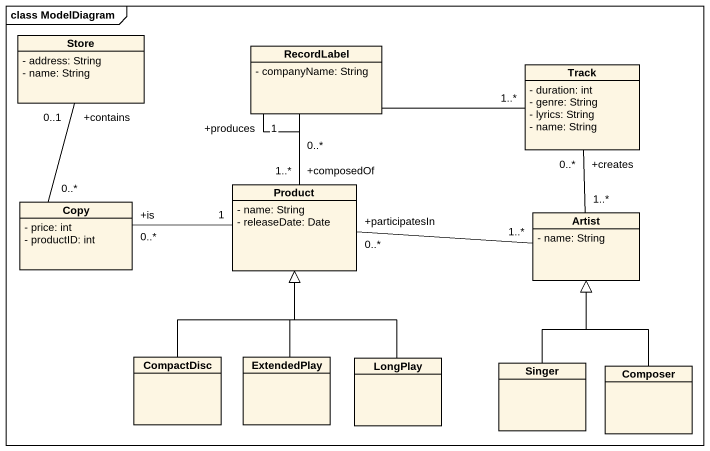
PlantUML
@startuml
mainframe class ModelDiagram
hide circle
hide empty members
skinparam classAttributeIconSize 0
class Store {
  - address: String
  - name: String
}
class RecordLabel {
  - companyName: String
}
class Track {
  - duration: int
  - genre: String
  - lyrics: String
  - name: String
}
class Copy {
  - price: int
  - productID: int
}
class Product {
  - name: String
  - releaseDate: Date
}
class Artist {
  - name: String
}
class CompactDisc
class ExtendedPlay
class LongPlay
class Singer
class Composer
Store "+contains\n0..1" -- "0..*" Copy
RecordLabel "+produces\n1" -- "0..*" Product
Track "+creates\n0..*" -- "1..*" Artist
Copy "+is\n0..*" -right- "1" Product
Product "+composedOf\n1..*" -right- "1..*" Track
Product "+participatesIn\n0..*" -right- "1..*" Artist
CompactDisc -up-|> Product
ExtendedPlay -up-|> Product
LongPlay -up-|> Product
Singer -up-|> Artist
Composer -up-|> Artist
@enduml
